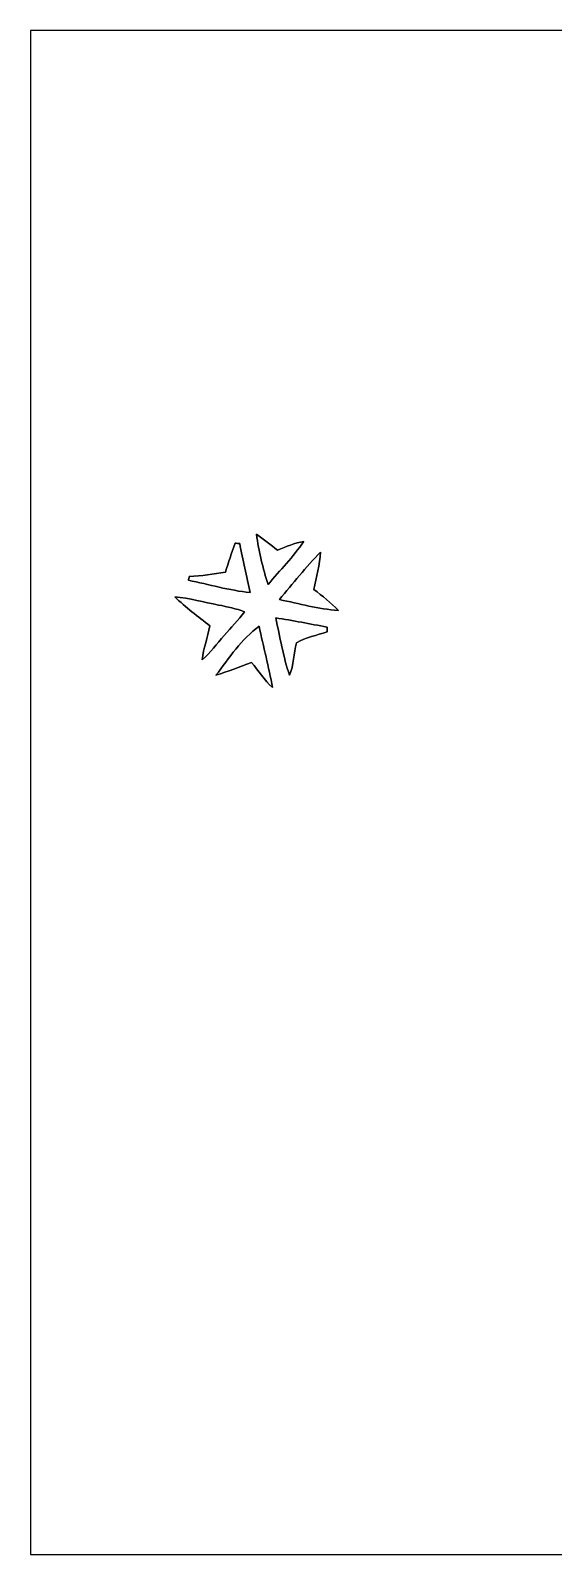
# Model space of a CAD drawing. Header units: centimetres. Extents: x -16.8 to 16.8, y -16.7 to 16.7.
# Drawn here: x -16.77 to -5.33, y -16.67 to 16.67 of the extents above; entities that cross this region are included whole.
import ezdxf

# ---------------------------------------------------------------- set-up
doc = ezdxf.new("R2010")
doc.units = ezdxf.units.CM
doc.header["$MEASUREMENT"] = 0
doc.layers.add('Layer 1', color=7, linetype='Continuous')

msp = doc.modelspace()

# ---------------------------------------------------------------- linework, layer by layer
at = {"layer": 'Layer 1', "color": 7}
for points, knots in [([(-16.77458, 16.66875), (-16.77458, 16.66875), (16.77458, 16.66875), (16.77458, 16.66875), (16.77458, 16.66875), (16.77458, 16.66875), (16.77458, -16.66875), (16.77458, -16.66875), (16.77458, -16.66875), (16.77458, -16.66875), (-16.77458, -16.66875), (-16.77458, -16.66875), (-16.77458, -16.66875), (-16.77458, -16.66875), (-16.77458, 16.66875), (-16.77458, 16.66875), (-16.77458, 16.66875), (-16.77458, 16.66875), (-16.77458, 16.66875), (-16.77458, 16.66875)], [0, 0, 0, 0, 0.16666667, 0.16666667, 0.16666667, 0.16666667, 0.33333333, 0.33333333, 0.33333333, 0.33333333, 0.5, 0.5, 0.5, 0.5, 0.66666667, 0.66666667, 0.66666667, 0.66666667, 1, 1, 1, 1]), ([(-12.29995, 5.45218), (-12.27455, 5.45112), (-12.22375, 5.44865), (-12.198, 5.44724), (-12.198, 5.44724), (-12.1352, 5.086), (-12.03854, 4.73146), (-11.96975, 4.37127), (-11.96975, 4.37127), (-12.42624, 4.42383), (-12.87145, 4.54695), (-13.31948, 4.64503), (-13.31948, 4.64503), (-13.31454, 4.66443), (-13.30466, 4.70323), (-13.30008, 4.72264), (-13.30008, 4.72264), (-13.03514, 4.73957), (-12.77197, 4.77273), (-12.51056, 4.8193), (-12.51056, 4.8193), (-12.44106, 5.03061), (-12.3765, 5.24334), (-12.29995, 5.45218)], [0, 0, 0, 0, 0.14285714, 0.14285714, 0.14285714, 0.14285714, 0.28571429, 0.28571429, 0.28571429, 0.28571429, 0.42857143, 0.42857143, 0.42857143, 0.42857143, 0.57142857, 0.57142857, 0.57142857, 0.57142857, 0.71428571, 0.71428571, 0.71428571, 0.71428571, 1, 1, 1, 1]), ([(-11.83217, 5.64903), (-11.67377, 5.53826), (-11.52208, 5.41937), (-11.36968, 5.30084), (-11.36968, 5.30084), (-11.1827, 5.37739), (-10.99467, 5.45712), (-10.79465, 5.49381), (-10.79465, 5.49381), (-11.02572, 5.15479), (-11.31641, 4.86339), (-11.57605, 4.54695), (-11.57605, 4.54695), (-11.69, 4.90643), (-11.78384, 5.27438), (-11.83217, 5.64903)], [0, 0, 0, 0, 0.2, 0.2, 0.2, 0.2, 0.4, 0.4, 0.4, 0.4, 0.6, 0.6, 0.6, 0.6, 1, 1, 1, 1]), ([(-11.32734, 4.21816), (-11.04089, 4.57588), (-10.74738, 4.93148), (-10.42741, 5.25992), (-10.42741, 5.25992), (-10.44822, 4.98299), (-10.52618, 4.71558), (-10.57346, 4.44288), (-10.57346, 4.44288), (-10.38966, 4.29683), (-10.20692, 4.14867), (-10.039, 3.98392), (-10.039, 3.98392), (-10.47644, 4.00791), (-10.89907, 4.13597), (-11.32734, 4.21816)], [0, 0, 0, 0, 0.2, 0.2, 0.2, 0.2, 0.4, 0.4, 0.4, 0.4, 0.6, 0.6, 0.6, 0.6, 1, 1, 1, 1]), ([(-13.62004, 4.27919), (-13.29478, 4.25097), (-12.98011, 4.1589), (-12.65978, 4.10034), (-12.65978, 4.10034), (-12.46752, 4.06647), (-12.27773, 4.01814), (-12.09287, 3.95499), (-12.09287, 3.95499), (-12.22657, 3.76978), (-12.38991, 3.60892), (-12.53525, 3.43323), (-12.53525, 3.43323), (-12.69471, 3.25438), (-12.8337, 3.05435), (-13.02103, 2.90195), (-13.02103, 2.90195), (-12.98681, 3.15383), (-12.90214, 3.39513), (-12.84887, 3.64314), (-12.84887, 3.64314), (-13.10852, 3.85198), (-13.37945, 4.04813), (-13.62004, 4.27919)], [0, 0, 0, 0, 0.14285714, 0.14285714, 0.14285714, 0.14285714, 0.28571429, 0.28571429, 0.28571429, 0.28571429, 0.42857143, 0.42857143, 0.42857143, 0.42857143, 0.57142857, 0.57142857, 0.57142857, 0.57142857, 0.71428571, 0.71428571, 0.71428571, 0.71428571, 1, 1, 1, 1]), ([(-11.4106, 3.82023), (-11.03383, 3.76167), (-10.65989, 3.68547), (-10.28453, 3.61809), (-10.28453, 3.61809), (-10.28488, 3.59198), (-10.28629, 3.54013), (-10.28665, 3.51402), (-10.28665, 3.51402), (-10.51172, 3.43958), (-10.7502, 3.39231), (-10.95657, 3.27307), (-10.95657, 3.27307), (-11.01584, 3.03883), (-11.01549, 2.79083), (-11.10791, 2.56469), (-11.10791, 2.56469), (-11.24585, 2.97215), (-11.31746, 3.40042), (-11.4106, 3.82023)], [0, 0, 0, 0, 0.16666667, 0.16666667, 0.16666667, 0.16666667, 0.33333333, 0.33333333, 0.33333333, 0.33333333, 0.5, 0.5, 0.5, 0.5, 0.66666667, 0.66666667, 0.66666667, 0.66666667, 1, 1, 1, 1]), ([(-12.71764, 2.56469), (-12.42942, 2.94005), (-12.16201, 3.35844), (-11.77219, 3.63714), (-11.77219, 3.63714), (-11.68294, 3.1877), (-11.55876, 2.74567), (-11.48221, 2.29341), (-11.48221, 2.29341), (-11.65719, 2.45886), (-11.78419, 2.66629), (-11.94364, 2.84586), (-11.94364, 2.84586), (-12.20223, 2.75343), (-12.45447, 2.64301), (-12.71764, 2.56469)], [0, 0, 0, 0, 0.2, 0.2, 0.2, 0.2, 0.4, 0.4, 0.4, 0.4, 0.6, 0.6, 0.6, 0.6, 1, 1, 1, 1])]:
    msp.add_open_spline(points, degree=3, knots=knots, dxfattribs=at)
at = {"layer": 'Layer 1', "color": 253}
for points, knots in [([(-12.29995, 5.45218), (-12.3765, 5.24334), (-12.44106, 5.03061), (-12.51056, 4.8193), (-12.51056, 4.8193), (-12.77197, 4.77273), (-13.03514, 4.73957), (-13.30008, 4.72264), (-13.30008, 4.72264), (-13.30466, 4.70323), (-13.31454, 4.66443), (-13.31948, 4.64503), (-13.31948, 4.64503), (-12.87145, 4.54695), (-12.42624, 4.42383), (-11.96975, 4.37127), (-11.96975, 4.37127), (-12.03854, 4.73146), (-12.1352, 5.086), (-12.198, 5.44724), (-12.198, 5.44724), (-12.22375, 5.44865), (-12.27455, 5.45112), (-12.29995, 5.45218), (-12.29995, 5.45218), (-12.29995, 5.45218), (-12.29995, 5.45218), (-12.29995, 5.45218)], [0, 0, 0, 0, 0.125, 0.125, 0.125, 0.125, 0.25, 0.25, 0.25, 0.25, 0.375, 0.375, 0.375, 0.375, 0.5, 0.5, 0.5, 0.5, 0.625, 0.625, 0.625, 0.625, 0.75, 0.75, 0.75, 0.75, 1, 1, 1, 1]), ([(-11.83217, 5.64903), (-11.78384, 5.27438), (-11.69, 4.90643), (-11.57605, 4.54695), (-11.57605, 4.54695), (-11.31641, 4.86339), (-11.02572, 5.15479), (-10.79465, 5.49381), (-10.79465, 5.49381), (-10.99467, 5.45712), (-11.1827, 5.37739), (-11.36968, 5.30084), (-11.36968, 5.30084), (-11.52208, 5.41937), (-11.67377, 5.53826), (-11.83217, 5.64903), (-11.83217, 5.64903), (-11.83217, 5.64903), (-11.83217, 5.64903), (-11.83217, 5.64903)], [0, 0, 0, 0, 0.16666667, 0.16666667, 0.16666667, 0.16666667, 0.33333333, 0.33333333, 0.33333333, 0.33333333, 0.5, 0.5, 0.5, 0.5, 0.66666667, 0.66666667, 0.66666667, 0.66666667, 1, 1, 1, 1]), ([(-11.32734, 4.21816), (-10.89907, 4.13597), (-10.47644, 4.00791), (-10.039, 3.98392), (-10.039, 3.98392), (-10.20692, 4.14867), (-10.38966, 4.29683), (-10.57346, 4.44288), (-10.57346, 4.44288), (-10.52618, 4.71558), (-10.44822, 4.98299), (-10.42741, 5.25992), (-10.42741, 5.25992), (-10.74738, 4.93148), (-11.04089, 4.57588), (-11.32734, 4.21816), (-11.32734, 4.21816), (-11.32734, 4.21816), (-11.32734, 4.21816), (-11.32734, 4.21816)], [0, 0, 0, 0, 0.16666667, 0.16666667, 0.16666667, 0.16666667, 0.33333333, 0.33333333, 0.33333333, 0.33333333, 0.5, 0.5, 0.5, 0.5, 0.66666667, 0.66666667, 0.66666667, 0.66666667, 1, 1, 1, 1]), ([(-13.62004, 4.27919), (-13.37945, 4.04813), (-13.10852, 3.85198), (-12.84887, 3.64314), (-12.84887, 3.64314), (-12.90214, 3.39513), (-12.98681, 3.15383), (-13.02103, 2.90195), (-13.02103, 2.90195), (-12.8337, 3.05435), (-12.69471, 3.25438), (-12.53525, 3.43323), (-12.53525, 3.43323), (-12.38991, 3.60892), (-12.22657, 3.76978), (-12.09287, 3.95499), (-12.09287, 3.95499), (-12.27773, 4.01814), (-12.46752, 4.06647), (-12.65978, 4.10034), (-12.65978, 4.10034), (-12.98011, 4.1589), (-13.29478, 4.25097), (-13.62004, 4.27919), (-13.62004, 4.27919), (-13.62004, 4.27919), (-13.62004, 4.27919), (-13.62004, 4.27919)], [0, 0, 0, 0, 0.125, 0.125, 0.125, 0.125, 0.25, 0.25, 0.25, 0.25, 0.375, 0.375, 0.375, 0.375, 0.5, 0.5, 0.5, 0.5, 0.625, 0.625, 0.625, 0.625, 0.75, 0.75, 0.75, 0.75, 1, 1, 1, 1]), ([(-11.4106, 3.82023), (-11.31746, 3.40042), (-11.24585, 2.97215), (-11.10791, 2.56469), (-11.10791, 2.56469), (-11.01549, 2.79083), (-11.01584, 3.03883), (-10.95657, 3.27307), (-10.95657, 3.27307), (-10.7502, 3.39231), (-10.51172, 3.43958), (-10.28665, 3.51402), (-10.28665, 3.51402), (-10.28629, 3.54013), (-10.28488, 3.59198), (-10.28453, 3.61809), (-10.28453, 3.61809), (-10.65989, 3.68547), (-11.03383, 3.76167), (-11.4106, 3.82023), (-11.4106, 3.82023), (-11.4106, 3.82023), (-11.4106, 3.82023), (-11.4106, 3.82023)], [0, 0, 0, 0, 0.14285714, 0.14285714, 0.14285714, 0.14285714, 0.28571429, 0.28571429, 0.28571429, 0.28571429, 0.42857143, 0.42857143, 0.42857143, 0.42857143, 0.57142857, 0.57142857, 0.57142857, 0.57142857, 0.71428571, 0.71428571, 0.71428571, 0.71428571, 1, 1, 1, 1]), ([(-12.71764, 2.56469), (-12.45447, 2.64301), (-12.20223, 2.75343), (-11.94364, 2.84586), (-11.94364, 2.84586), (-11.78419, 2.66629), (-11.65719, 2.45886), (-11.48221, 2.29341), (-11.48221, 2.29341), (-11.55876, 2.74567), (-11.68294, 3.1877), (-11.77219, 3.63714), (-11.77219, 3.63714), (-12.16201, 3.35844), (-12.42942, 2.94005), (-12.71764, 2.56469), (-12.71764, 2.56469), (-12.71764, 2.56469), (-12.71764, 2.56469), (-12.71764, 2.56469)], [0, 0, 0, 0, 0.16666667, 0.16666667, 0.16666667, 0.16666667, 0.33333333, 0.33333333, 0.33333333, 0.33333333, 0.5, 0.5, 0.5, 0.5, 0.66666667, 0.66666667, 0.66666667, 0.66666667, 1, 1, 1, 1])]:
    msp.add_open_spline(points, degree=3, knots=knots, dxfattribs=at)

doc.saveas('drawing.dxf')
